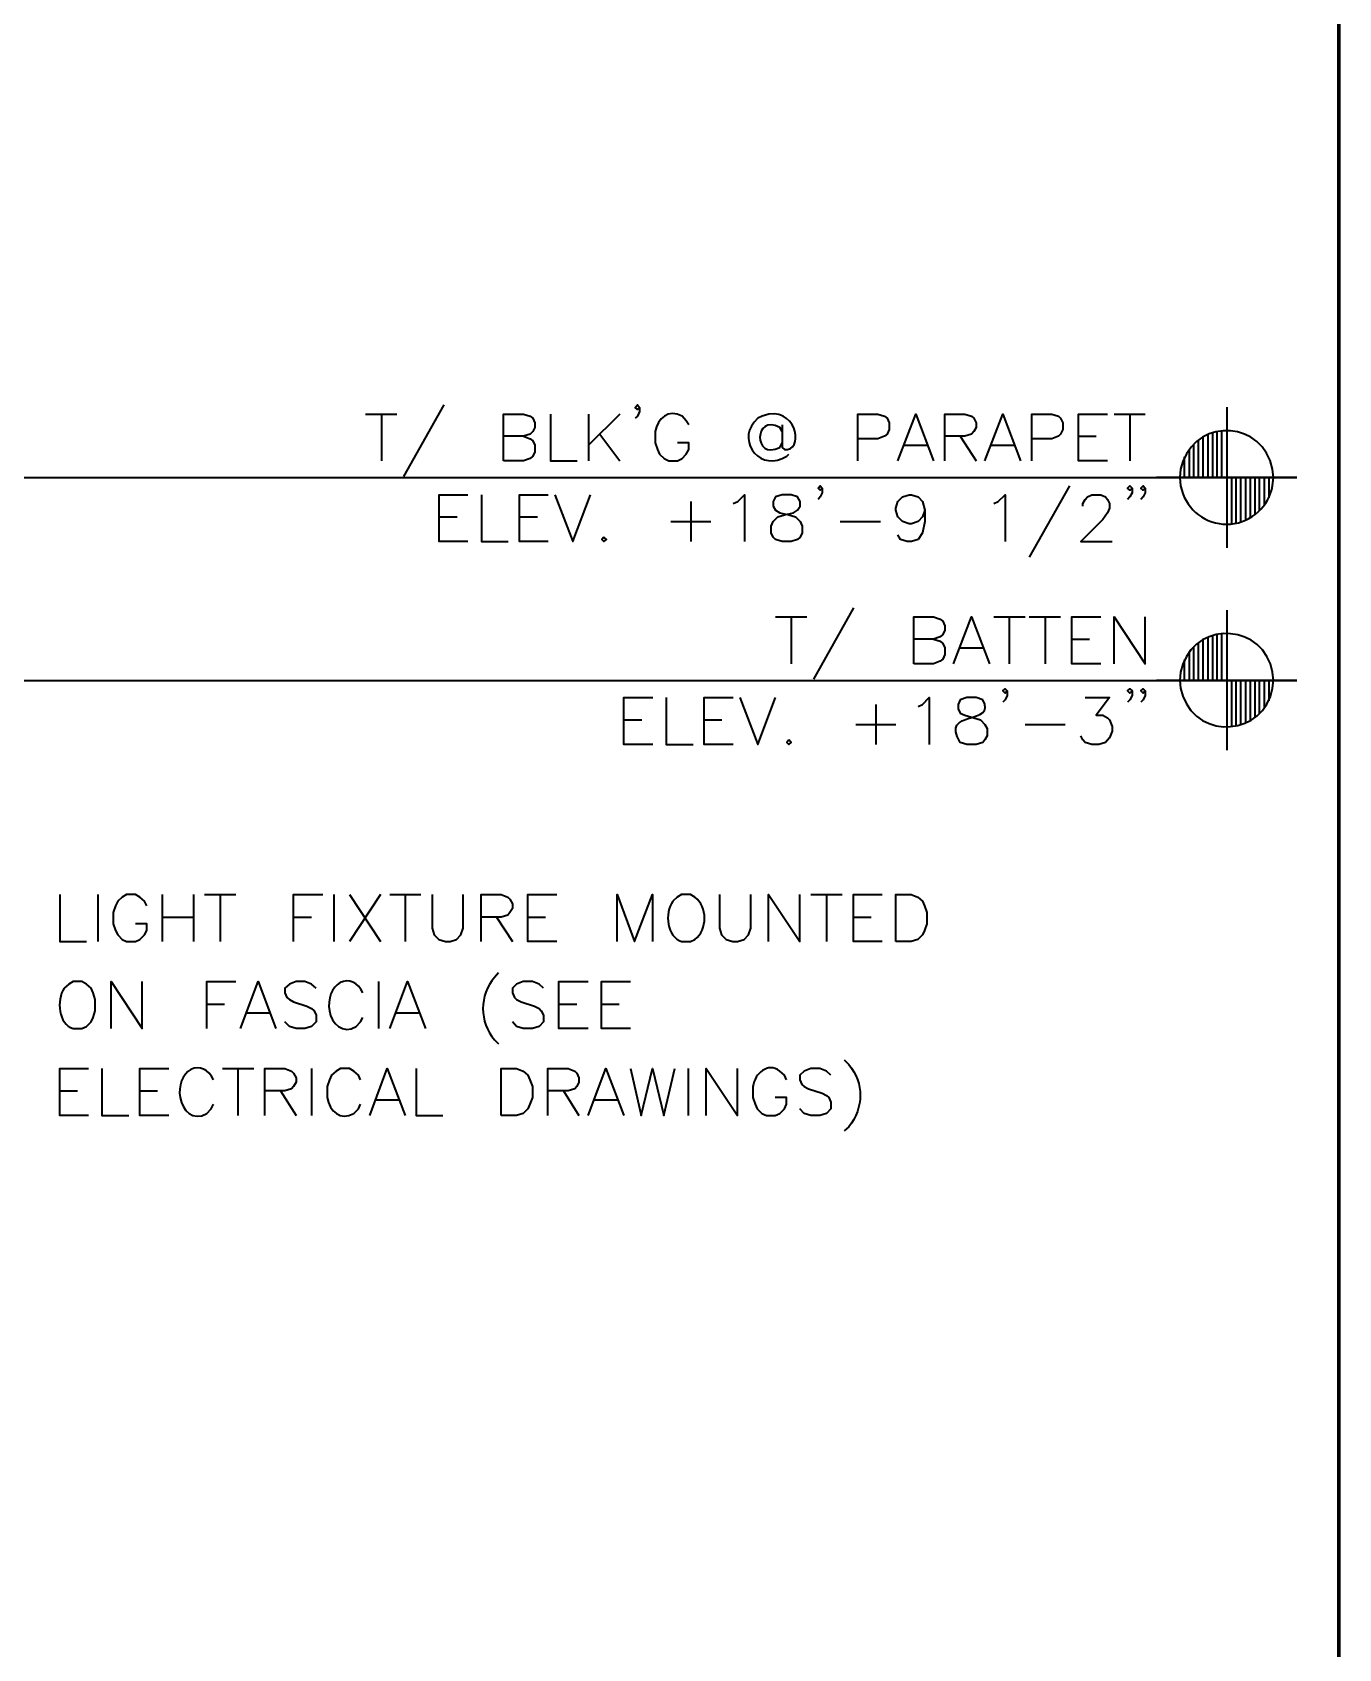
# Model space of a CAD drawing. Header units: inches. Extents: x 5 to 516, y -193 to 129.
# Drawn here: x 82.201 to 85.691, y -174.232 to -169.915 of the extents above; entities that cross this region are included whole.
import ezdxf

# ---------------------------------------------------------------- set-up
doc = ezdxf.new("R2010")
doc.units = ezdxf.units.IN
doc.header["$MEASUREMENT"] = 0
doc.layers.add('PDF8_Geometry', color=7, linetype='Continuous')

msp = doc.modelspace()

# ---------------------------------------------------------------- linework, layer by layer
at = {"layer": 'PDF8_Geometry', "lineweight": 15}
msp.add_lwpolyline([(85.6910702, -192.1857834), (85.6910702, -169.692448)], dxfattribs=at)
at = {"layer": 'PDF8_Geometry', "lineweight": 60}
msp.add_lwpolyline([(85.6910702, -192.1857845), (85.6910702, -169.6924491)], close=True, dxfattribs=at)
at = {"layer": 'PDF8_Geometry', "lineweight": 35}
for points in [[(83.0910718, -170.9346706), (83.1744052, -170.9346706)], [(83.1332946, -170.9346706), (83.1332946, -171.0591151)], [(83.2999613, -170.9102249), (83.1921835, -171.101336)], [(83.4599593, -171.0591145), (83.4599593, -170.9346701), (83.5132926, -170.9346701), (83.5310704, -170.9402256), (83.5377371, -170.9457812), (83.5432927, -170.9580034), (83.5432927, -170.9702256), (83.5377371, -170.9813367), (83.5310704, -170.9880034), (83.5132926, -170.993559), (83.4599593, -170.993559)], [(83.5855154, -170.9346706), (83.5855154, -171.0591151), (83.6566265, -171.0591151)], [(83.6866258, -170.9346706), (83.6866258, -171.0591151)], [(83.7699592, -170.9346706), (83.6866258, -171.018004)], [(83.8232926, -170.9168936), (83.817737, -170.9224491), (83.8110704, -170.9168936), (83.817737, -170.9102269), (83.8232926, -170.9168936), (83.8232926, -170.9280047), (83.817737, -170.9402269), (83.8110704, -170.9457825)], [(83.9544052, -170.9635606), (83.9477385, -170.9524495), (83.9366274, -170.9402273)], [(84.1688496, -170.9346717), (84.1510718, -170.9402273), (84.1388496, -170.9457828)], [(84.406626, -171.0591145), (84.406626, -170.9346701), (84.4599593, -170.9346701), (84.4777371, -170.9402256), (84.4844037, -170.9457812), (84.4899593, -170.9580034), (84.4899593, -170.9757812), (84.4844037, -170.9880034), (84.4777371, -170.993559), (84.4599593, -171.0002256), (84.406626, -171.0002256)], [(84.5132928, -171.0591145), (84.5610706, -170.9346701), (84.6088484, -171.0591145)], [(84.6388489, -171.0591145), (84.6388489, -170.9346701), (84.6921823, -170.9346701), (84.70996, -170.9402256), (84.7166267, -170.9457812), (84.7221823, -170.9580034), (84.7221823, -170.9702256), (84.7166267, -170.9813367), (84.70996, -170.9880034), (84.6921823, -170.993559), (84.6388489, -170.993559)], [(84.7455158, -171.0591145), (84.7932936, -170.9346701), (84.8410713, -171.0591145)], [(84.8710719, -171.0591145), (84.8710719, -170.9346701), (84.9244052, -170.9346701), (84.942183, -170.9402256), (84.9477386, -170.9457812), (84.9544052, -170.9580034), (84.9544052, -170.9757812), (84.9477386, -170.9880034), (84.942183, -170.993559), (84.9244052, -171.0002256), (84.8710719, -171.0002256)], [(85.0732936, -171.0591145), (84.9955158, -171.0591145), (84.9955158, -170.9346701), (85.0732936, -170.9346701)], [(85.091072, -170.9346706), (85.1744053, -170.9346706)], [(85.1332948, -170.9346706), (85.1332948, -171.0591151)], [(85.3921833, -170.9157814), (85.3921833, -171.291337)], [(83.5132927, -170.9935582), (83.5310705, -171.0002249), (83.5377372, -171.0057805), (83.5432927, -171.0180027), (83.5432927, -171.0357805), (83.5377372, -171.0468916), (83.5310705, -171.0535583), (83.5132927, -171.0591138), (83.4599594, -171.0591138)], [(83.716628, -170.988004), (83.7699613, -171.0591152)], [(83.8644051, -170.9813384), (83.8644051, -171.0113384), (83.8710718, -171.0291162), (83.8766274, -171.0413384), (83.8888496, -171.0535606), (83.9010718, -171.0591162), (83.9244051, -171.0591162), (83.9366274, -171.0535606), (83.9477385, -171.0413384), (83.9544052, -171.0291162), (83.9544052, -171.0113384), (83.9244051, -171.0113384)], [(84.2044052, -170.9813377), (84.1977385, -170.9702265)], [(84.2044052, -170.9635606), (84.2044052, -171.0235606), (84.2099607, -171.0291162)], [(84.6799595, -170.9935582), (84.7221817, -171.0591138)], [(84.9955158, -170.9935582), (85.0432936, -170.9935582)], [(85.342182, -171.1035594), (85.342182, -170.989115)], [(85.3544048, -171.1035594), (85.3544048, -170.9846705)], [(85.3666277, -171.1035594), (85.3666277, -170.9813372)], [(85.3788483, -171.1035594), (85.3788483, -170.979115)], [(84.1977385, -171.0235599), (84.2044052, -171.0113377)], [(84.5310721, -171.018004), (84.5910721, -171.018004)], [(84.7632928, -171.018004), (84.8232928, -171.018004)], [(85.2921829, -171.1035594), (85.2921829, -171.029115)], [(85.3044057, -171.1035594), (85.3044057, -171.0146705)], [(85.3166263, -171.1035594), (85.3166263, -171.0035594)], [(85.3288492, -171.1035594), (85.3288492, -170.9957816)], [(84.2044052, -171.0535606), (84.2166274, -171.0468939), (84.222183, -171.0413384)], [(85.2788478, -171.1035594), (85.2788478, -171.049115)], [(79.5199588, -171.1035594), (85.5788481, -171.1035594)], [(85.5788492, -171.1035594), (85.2044047, -171.1035594)], [(85.2666272, -171.1035594), (85.2666272, -171.1024483)], [(85.4044039, -171.1035594), (85.4044039, -171.2280039)], [(85.4166268, -171.1035594), (85.4166268, -171.2257817)], [(85.4288496, -171.1035594), (85.4288496, -171.2224483)], [(85.4421824, -171.1035594), (85.4421824, -171.2180039)], [(85.4544053, -171.1035594), (85.4544053, -171.2113372)], [(85.4666281, -171.1035594), (85.4666281, -171.2035594)], [(85.4788487, -171.1035594), (85.4788487, -171.1924483)], [(85.4921815, -171.1035594), (85.4921815, -171.179115)], [(85.5044044, -171.1035594), (85.5044044, -171.1580039)], [(85.5166272, -171.1035594), (85.5166272, -171.1024483)], [(83.3644051, -171.2746704), (83.2877384, -171.2746704), (83.2877384, -171.1502259), (83.3644051, -171.1502259)], [(83.4010717, -171.1502265), (83.4010717, -171.2746709), (83.4721828, -171.2746709)], [(83.5788488, -171.2746704), (83.5021821, -171.2746704), (83.5021821, -171.1502259), (83.5788488, -171.1502259)], [(83.5966261, -171.1502265), (83.6444039, -171.2746709), (83.6921816, -171.1502265)], [(84.0732926, -171.17356), (84.0855148, -171.1680044), (84.1032926, -171.1502266), (84.1032926, -171.2746711)], [(84.311072, -171.1324471), (84.3055165, -171.1380027), (84.2999609, -171.1324471), (84.3055165, -171.1257805), (84.311072, -171.1324471), (84.311072, -171.1446694), (84.3055165, -171.1557805), (84.2999609, -171.1624471)], [(84.5855155, -171.191337), (84.5788488, -171.2091148), (84.5677377, -171.221337), (84.5499599, -171.2280037), (84.5432933, -171.2280037), (84.5255155, -171.221337), (84.5132933, -171.2091148), (84.5077377, -171.191337), (84.5077377, -171.1857815), (84.5132933, -171.1680037), (84.5255155, -171.1557815), (84.5432933, -171.1502259), (84.5499599, -171.1502259), (84.5677377, -171.1557815), (84.5788488, -171.1680037), (84.5855155, -171.191337), (84.5855155, -171.221337), (84.5788488, -171.251337), (84.5677377, -171.2691148), (84.5499599, -171.2746704), (84.5377377, -171.2746704), (84.5199599, -171.2691148), (84.5132933, -171.2568926)], [(84.7699592, -171.17356), (84.7810703, -171.1680044), (84.7999592, -171.1502266), (84.7999592, -171.2746711)], [(84.9721823, -171.125783), (84.8644045, -171.3168941)], [(85.0077387, -171.1802264), (85.0077387, -171.1735597), (85.0132942, -171.1624486), (85.0199609, -171.1557819), (85.031072, -171.1502264), (85.0555164, -171.1502264), (85.0677387, -171.1557819), (85.0732942, -171.1624486), (85.0788498, -171.1735597), (85.0788498, -171.1857819), (85.0732942, -171.1980042), (85.061072, -171.2157819), (85.0021831, -171.2746708), (85.0855164, -171.2746708)], [(85.138849, -171.1324471), (85.1332934, -171.1380027), (85.1266267, -171.1324471), (85.1332934, -171.1257805), (85.138849, -171.1324471), (85.138849, -171.1446694), (85.1332934, -171.1557805), (85.1266267, -171.1624471)], [(85.1744053, -171.1324471), (85.1688498, -171.1380027), (85.1621831, -171.1324471), (85.1688498, -171.1257805), (85.1744053, -171.1324471), (85.1744053, -171.1446694), (85.1688498, -171.1557805), (85.1621831, -171.1624471)], [(83.2877384, -171.2091164), (83.3355162, -171.2091164)], [(83.5021821, -171.2091164), (83.5499599, -171.2091164)], [(83.9599594, -171.1680035), (83.9599594, -171.2746702)], [(83.9066259, -171.2213369), (84.0132926, -171.2213369)], [(84.358849, -171.2213369), (84.4666268, -171.2213369)], [(84.3944054, -171.4524477), (84.2877387, -171.6424477)], [(85.3921833, -171.4580042), (85.3921833, -171.8324486)], [(84.1866259, -171.4757812), (84.2699592, -171.4757812)], [(84.2277387, -171.4757812), (84.2277387, -171.6013368)], [(84.5555156, -171.6013373), (84.5555156, -171.4757818), (84.6088489, -171.4757818), (84.6266267, -171.4824484), (84.6332934, -171.488004), (84.6388489, -171.5002262), (84.6388489, -171.5113373), (84.6332934, -171.5235596), (84.6266267, -171.5291151), (84.6088489, -171.5357818), (84.5555156, -171.5357818)], [(84.6621824, -171.6013373), (84.7099602, -171.4757818), (84.757738, -171.6013373)], [(84.7699592, -171.4757812), (84.8532926, -171.4757812)], [(84.8110721, -171.4757812), (84.8110721, -171.6013368)], [(84.8644055, -171.4757812), (84.9477388, -171.4757812)], [(84.906626, -171.4757812), (84.906626, -171.6013368)], [(85.0555165, -171.6013373), (84.9777387, -171.6013373), (84.9777387, -171.4757818), (85.0555165, -171.4757818)], [(85.091072, -171.6013373), (85.091072, -171.4757818), (85.1744053, -171.6013373), (85.1744053, -171.4757818)], [(84.608849, -171.5357811), (84.6266268, -171.5413366), (84.6332935, -171.5468922), (84.638849, -171.5591144), (84.638849, -171.5768922), (84.6332935, -171.5891144), (84.6266268, -171.5946699), (84.608849, -171.6013366), (84.5555157, -171.6013366)], [(84.9777387, -171.5357811), (85.0255165, -171.5357811)], [(85.3166263, -171.6457822), (85.3166263, -171.5457822)], [(85.3288492, -171.6457822), (85.3288492, -171.5368933)], [(85.342182, -171.6457822), (85.342182, -171.5302267)], [(85.3544048, -171.6457822), (85.3544048, -171.5257822)], [(85.3666277, -171.6457822), (85.3666277, -171.5224489)], [(85.3788483, -171.6457822), (85.3788483, -171.5213378)], [(84.6799595, -171.5591146), (84.7399595, -171.5591146)], [(85.2788478, -171.6457822), (85.2788478, -171.5913378)], [(85.2921829, -171.6457822), (85.2921829, -171.5702267)], [(85.3044057, -171.6457822), (85.3044057, -171.5557822)], [(85.274405, -171.6024489), (85.2688494, -171.62356), (85.2666272, -171.6457822), (85.2688494, -171.6668934), (85.274405, -171.6880045)], [(85.514405, -171.6668934), (85.5166272, -171.6457822), (85.514405, -171.62356)], [(80.7299605, -171.6457822), (85.5788497, -171.6457822)], [(84.8055156, -171.67356), (84.7999601, -171.6802267), (84.7932934, -171.67356), (84.7999601, -171.6680045), (84.8055156, -171.67356), (84.8055156, -171.6857822), (84.7999601, -171.6980045), (84.7932934, -171.70356)], [(85.138849, -171.67356), (85.1332934, -171.6802267), (85.1266267, -171.67356), (85.1332934, -171.6680045), (85.138849, -171.67356), (85.138849, -171.6857822), (85.1332934, -171.6980045), (85.1266267, -171.70356)], [(85.1744053, -171.67356), (85.1688498, -171.6802267), (85.1621831, -171.67356), (85.1688498, -171.6680045), (85.1744053, -171.67356), (85.1744053, -171.6857822), (85.1688498, -171.6980045), (85.1621831, -171.70356)], [(85.5788492, -171.6457822), (85.2044047, -171.6457822)], [(85.2666272, -171.6457822), (85.2666272, -171.6446711)], [(85.4044039, -171.6457822), (85.4044039, -171.7702267)], [(85.4166268, -171.6457822), (85.4166268, -171.7680045)], [(85.4288496, -171.6457822), (85.4288496, -171.7646711)], [(85.4421824, -171.6457822), (85.4421824, -171.7602267)], [(85.4544053, -171.6457822), (85.4544053, -171.75356)], [(85.4666281, -171.6457822), (85.4666281, -171.7457822)], [(85.4788487, -171.6457822), (85.4788487, -171.7346711)], [(85.4921815, -171.6457822), (85.4921815, -171.7202267)], [(85.5044044, -171.6457822), (85.5044044, -171.7002267)], [(85.5166272, -171.6457822), (85.5166272, -171.6446711)], [(83.8588499, -171.8168932), (83.7810721, -171.8168932), (83.7810721, -171.6913376), (83.8588499, -171.6913376)], [(83.8944053, -171.6913371), (83.8944053, -171.8168926), (83.9666276, -171.8168926)], [(84.0732935, -171.8168932), (83.9955157, -171.8168932), (83.9955157, -171.6913376), (84.0732935, -171.6913376)], [(84.0910719, -171.6913371), (84.1388497, -171.8168926), (84.1866275, -171.6913371)], [(84.4544052, -171.7102263), (84.4544052, -171.816893)], [(84.5677384, -171.7157805), (84.5788496, -171.710225), (84.5966273, -171.6913361), (84.5966273, -171.8168916)], [(84.739961, -171.6980037), (84.7221833, -171.6913371), (84.6977388, -171.6913371), (84.679961, -171.6980037), (84.6744055, -171.710226), (84.6744055, -171.7213371), (84.679961, -171.7335593), (84.6921833, -171.7391149), (84.7166277, -171.7457815), (84.7344055, -171.7513371), (84.7455166, -171.7635593), (84.7521833, -171.7746704), (84.7521833, -171.7935593), (84.7455166, -171.8046704), (84.739961, -171.8113371), (84.7221833, -171.8168926), (84.6977388, -171.8168926), (84.679961, -171.8113371)], [(85.0132929, -171.6913371), (85.0788484, -171.6913371), (85.0432929, -171.7391149), (85.0610706, -171.7391149), (85.0732929, -171.7457815), (85.0788484, -171.7513371), (85.0855151, -171.7691149), (85.0855151, -171.7813371), (85.0788484, -171.7991149), (85.0677373, -171.8113371), (85.0499595, -171.8168926), (85.0310706, -171.8168926), (85.0132929, -171.8113371), (85.0077373, -171.8046704), (85.0021817, -171.7935593)], [(83.7810721, -171.7513369), (83.8288499, -171.7513369)], [(83.9955157, -171.7513369), (84.0432935, -171.7513369)], [(84.4010718, -171.7635598), (84.5077384, -171.7635598)], [(84.8532926, -171.7635598), (84.9599593, -171.7635598)], [(82.2744033, -172.218005), (82.2744033, -172.3435605), (82.3455144, -172.3435605)], [(82.375516, -172.218005), (82.375516, -172.3435605)], [(82.5066263, -172.2480049), (82.4999596, -172.2357826), (82.4877374, -172.2246715), (82.4766263, -172.2180049), (82.4521818, -172.2180049), (82.4410707, -172.2246715), (82.4288485, -172.2357826), (82.4232929, -172.2480049), (82.4166263, -172.2657827), (82.4166263, -172.2957827), (82.4232929, -172.3135604), (82.4288485, -172.3257827), (82.4410707, -172.3380049), (82.4521818, -172.3435604), (82.4766263, -172.3435604), (82.4877374, -172.3380049), (82.4999596, -172.3257827), (82.5066263, -172.3135604), (82.5066263, -172.2957827), (82.4766263, -172.2957827)], [(82.5477368, -172.218005), (82.5477368, -172.3435605)], [(82.6310702, -172.218005), (82.6310702, -172.3435605)], [(82.6610723, -172.218005), (82.7444057, -172.218005)], [(82.7021829, -172.218005), (82.7021829, -172.3435605)], [(82.8988495, -172.3435588), (82.8988495, -172.2180032), (82.9766273, -172.2180032)], [(83.0066263, -172.218005), (83.0066263, -172.3435605)], [(83.0477369, -172.218005), (83.1310702, -172.3435605)], [(83.1310702, -172.218005), (83.0477369, -172.3435605)], [(83.1555159, -172.218005), (83.2388493, -172.218005)], [(83.1966265, -172.218005), (83.1966265, -172.3435605)], [(83.2688492, -172.218005), (83.2688492, -172.308005), (83.2744047, -172.3257827), (83.286627, -172.338005), (83.3044047, -172.3435605), (83.316627, -172.3435605), (83.3344047, -172.338005), (83.3455159, -172.3257827), (83.3521825, -172.308005), (83.3521825, -172.218005)], [(83.3999595, -172.3435588), (83.3999595, -172.2180032), (83.4532928, -172.2180032), (83.4710706, -172.2246699), (83.4766262, -172.2302255), (83.4832928, -172.2424477), (83.4832928, -172.2546699), (83.4766262, -172.265781), (83.4710706, -172.2724477), (83.4532928, -172.2780032), (83.3999595, -172.2780032)], [(83.6021812, -172.3435588), (83.5244034, -172.3435588), (83.5244034, -172.2180032), (83.6021812, -172.2180032)], [(83.7632928, -172.3435588), (83.7632928, -172.2180032), (83.8099594, -172.3435588), (83.8577372, -172.2180032), (83.8577372, -172.3435588)], [(83.9710715, -172.2246716), (83.9588492, -172.218005), (83.9355159, -172.218005), (83.9232937, -172.2246716), (83.9121826, -172.2357827)], [(84.0366263, -172.218005), (84.0366263, -172.308005), (84.0421819, -172.3257827), (84.0544041, -172.338005), (84.0721819, -172.3435605), (84.0844041, -172.3435605), (84.1021819, -172.338005), (84.1144041, -172.3257827), (84.1199596, -172.308005), (84.1199596, -172.218005)], [(84.1677366, -172.3435588), (84.1677366, -172.2180032), (84.2510699, -172.3435588), (84.2510699, -172.2180032)], [(84.2810721, -172.218005), (84.3644055, -172.218005)], [(84.3221827, -172.218005), (84.3221827, -172.3435605)], [(84.471072, -172.3435588), (84.3944054, -172.3435588), (84.3944054, -172.2180032), (84.471072, -172.2180032)], [(82.5477368, -172.2780048), (82.6310702, -172.2780048)], [(82.8988495, -172.2780048), (82.9466273, -172.2780048)], [(83.4410701, -172.2780048), (83.4832923, -172.3435603)], [(83.5244034, -172.2780048), (83.5721812, -172.2780048)], [(84.3944054, -172.2780048), (84.4421831, -172.2780048)], [(83.9355159, -172.3435605), (83.9588492, -172.3435605), (83.9710715, -172.338005)], [(82.3099597, -172.5757812), (82.333293, -172.5757812), (82.3455152, -172.5702257), (82.3577375, -172.5580034), (82.363293, -172.5457812), (82.3688486, -172.5280034), (82.3688486, -172.4980034), (82.363293, -172.4802257), (82.3577375, -172.4680034), (82.3455152, -172.4568923), (82.333293, -172.4502257), (82.3099597, -172.4502257), (82.2977374, -172.4568923), (82.2855152, -172.4680034)], [(82.4110723, -172.5757818), (82.4110723, -172.4502262), (82.4944057, -172.5757818), (82.4944057, -172.4502262)], [(82.6666265, -172.5757818), (82.6666265, -172.4502262), (82.7444043, -172.4502262)], [(82.7566263, -172.5757818), (82.8044041, -172.4502262), (82.8510707, -172.5757818)], [(82.9588493, -172.468005), (82.9466271, -172.4568939), (82.9288493, -172.4502272), (82.905516, -172.4502272), (82.8877382, -172.4568939), (82.875516, -172.468005), (82.875516, -172.4802272), (82.8810716, -172.4924494), (82.8877382, -172.498005), (82.8988493, -172.5046716), (82.9344049, -172.5157828), (82.9466271, -172.5224494), (82.9532938, -172.528005), (82.9588493, -172.5402272), (82.9588493, -172.558005), (82.9466271, -172.5702272), (82.9288493, -172.5757828), (82.905516, -172.5757828), (82.8877382, -172.5702272), (82.875516, -172.558005)], [(83.125516, -172.4502257), (83.125516, -172.5757812)], [(83.1555159, -172.5757818), (83.2032937, -172.4502262), (83.2510715, -172.5757818)], [(83.4466265, -172.4268921), (83.4355154, -172.4391144)], [(83.5666262, -172.468005), (83.5544039, -172.4568939), (83.5366262, -172.4502272), (83.5121817, -172.4502272), (83.4944039, -172.4568939), (83.4832928, -172.468005), (83.4832928, -172.4802272), (83.4888484, -172.4924494), (83.4944039, -172.498005), (83.5066262, -172.5046716), (83.5421817, -172.5157828), (83.5544039, -172.5224494), (83.5599595, -172.528005), (83.5666262, -172.5402272), (83.5666262, -172.558005), (83.5544039, -172.5702272), (83.5366262, -172.5757828), (83.5121817, -172.5757828), (83.4944039, -172.5702272), (83.4832928, -172.558005)], [(83.6855145, -172.5757818), (83.6077367, -172.5757818), (83.6077367, -172.4502262), (83.6855145, -172.4502262)], [(83.79885, -172.5757818), (83.7210723, -172.5757818), (83.7210723, -172.4502262), (83.79885, -172.4502262)], [(82.6666265, -172.5102255), (82.7144043, -172.5102255)], [(82.7744033, -172.533559), (82.8332922, -172.533559)], [(83.0655155, -172.5702256), (83.0777377, -172.5580034), (83.0832932, -172.5457811)], [(83.173293, -172.533559), (83.2321819, -172.533559)], [(83.6077367, -172.5102255), (83.6555145, -172.5102255)], [(83.7210723, -172.5102255), (83.76885, -172.5102255)], [(83.4355154, -172.605781), (83.4466265, -172.6168922)], [(84.3699597, -172.6591151), (84.3821819, -172.6713373)], [(82.35107, -172.8080047), (82.2744033, -172.8080047), (82.2744033, -172.6824492), (82.35107, -172.6824492)], [(82.3866266, -172.6824486), (82.3866266, -172.8080042), (82.4588488, -172.8080042)], [(82.5655148, -172.8080047), (82.487737, -172.8080047), (82.487737, -172.6824492), (82.5655148, -172.6824492)], [(82.7088493, -172.6824486), (82.7921827, -172.6824486)], [(82.7499599, -172.6824486), (82.7499599, -172.8080042)], [(82.8221826, -172.8080047), (82.8221826, -172.6824492), (82.8755159, -172.6824492), (82.8932937, -172.6891158), (82.8988492, -172.6946714), (82.9055159, -172.7068936), (82.9055159, -172.7191158), (82.8988492, -172.730227), (82.8932937, -172.7368936), (82.8755159, -172.7424492), (82.8221826, -172.7424492)], [(82.9466265, -172.6824486), (82.9466265, -172.8080042)], [(83.077739, -172.7124485), (83.0721835, -172.7002263), (83.0599613, -172.6891152), (83.047739, -172.6824485), (83.0244057, -172.6824485), (83.0121835, -172.6891152), (82.9999613, -172.7002263), (82.9944057, -172.7124485), (82.9888502, -172.7302263), (82.9888502, -172.7602263)], [(83.1021825, -172.8080047), (83.1488492, -172.6824492), (83.196627, -172.8080047)], [(83.2266264, -172.6824486), (83.2266264, -172.8080042), (83.2977375, -172.8080042)], [(83.5777391, -172.8080047), (83.5777391, -172.6824492), (83.6321835, -172.6824492), (83.6499613, -172.6891158), (83.6555169, -172.6946714), (83.6610724, -172.7068936), (83.6610724, -172.7191158), (83.6555169, -172.730227), (83.6499613, -172.7368936), (83.6321835, -172.7424492), (83.5777391, -172.7424492)], [(83.6855159, -172.8080047), (83.7332937, -172.6824492), (83.7810714, -172.8080047)], [(83.7988491, -172.6824486), (83.827738, -172.8080042), (83.857738, -172.6824486), (83.887738, -172.8080042), (83.917738, -172.6824486)], [(83.953293, -172.6824486), (83.953293, -172.8080042)], [(84.0010699, -172.8080047), (84.0010699, -172.6824492), (84.0844033, -172.8080047), (84.0844033, -172.6824492)], [(84.2155158, -172.7124485), (84.2099603, -172.7002263), (84.1977381, -172.6891152)], [(84.3344033, -172.7002257), (84.3221811, -172.6891146), (84.3044033, -172.6824479), (84.2810699, -172.6824479), (84.2632922, -172.6891146), (84.2510699, -172.7002257), (84.2510699, -172.7124479), (84.2566255, -172.7246701), (84.2632922, -172.7302257), (84.2744033, -172.7368924), (84.3110699, -172.7480035), (84.3221811, -172.7546701), (84.3288477, -172.7602257), (84.3344033, -172.7724479), (84.3344033, -172.7902257), (84.3221811, -172.8024479), (84.3044033, -172.8080035), (84.2810699, -172.8080035), (84.2632922, -172.8024479), (84.2510699, -172.7902257)], [(82.2744033, -172.7424485), (82.32107, -172.7424485)], [(82.487737, -172.7424485), (82.5355148, -172.7424485)], [(82.8632931, -172.7424485), (82.9055154, -172.808004)], [(83.6199596, -172.7424485), (83.6610707, -172.808004)], [(84.1255158, -172.7302263), (84.1255158, -172.7602263), (84.1321825, -172.7780041), (84.137738, -172.7902263), (84.1499603, -172.8024485), (84.1621825, -172.8080041), (84.1855158, -172.8080041), (84.1977381, -172.8024485), (84.2099603, -172.7902263), (84.2155158, -172.7780041), (84.2155158, -172.7602263), (84.1855158, -172.7602263)], [(82.6666258, -172.8024485), (82.678848, -172.7902263), (82.6844036, -172.7780041)], [(83.0599613, -172.8024485), (83.0721835, -172.7902263), (83.077739, -172.7780041)], [(83.1199596, -172.765782), (83.1788484, -172.765782)], [(83.7032929, -172.765782), (83.7632929, -172.765782)], [(84.3821819, -172.838004), (84.3699597, -172.8491151)]]:
    msp.add_lwpolyline(points, dxfattribs=at)
msp.add_lwpolyline([(85.274405, -171.0613372), (85.2688494, -171.0813372), (85.2666272, -171.1035594), (85.2688494, -171.1257817), (85.274405, -171.1468928, 0.765716696), (85.514405, -171.1257817), (85.5166272, -171.1035594), (85.514405, -171.0813372)], format="xyb", dxfattribs=at)
for points in [[(84.2044052, -171.1502265), (84.1866274, -171.155782), (84.1799607, -171.1680042), (84.1799607, -171.1802265), (84.1866274, -171.1913376), (84.1977385, -171.1980042), (84.222183, -171.2035598), (84.2399607, -171.2091154), (84.252183, -171.2213376), (84.2577385, -171.2335598), (84.2577385, -171.2513376), (84.252183, -171.2635598), (84.2455163, -171.2691154), (84.2277385, -171.2746709), (84.2044052, -171.2746709), (84.1866274, -171.2691154), (84.1799607, -171.2635598), (84.1744052, -171.2513376), (84.1744052, -171.2335598), (84.1799607, -171.2213376), (84.1921829, -171.2091154), (84.2099607, -171.2035598), (84.2344052, -171.1980042), (84.2455163, -171.1913376), (84.252183, -171.1802265), (84.252183, -171.1680042), (84.2455163, -171.155782), (84.2277385, -171.1502265)], [(83.7277386, -171.2635597), (83.7221831, -171.2691153), (83.7277386, -171.2746708), (83.7344053, -171.2691153)], [(84.2221822, -171.8046703), (84.2166267, -171.811337), (84.2221822, -171.8168926), (84.2277378, -171.811337)], [(84.5077386, -172.3435588), (84.5077386, -172.2180032), (84.5488497, -172.2180032), (84.5666275, -172.2246699), (84.5788497, -172.235781), (84.5844053, -172.2480032), (84.591072, -172.265781), (84.591072, -172.295781), (84.5844053, -172.3135588), (84.5788497, -172.325781), (84.5666275, -172.3380033), (84.5488497, -172.3435588)], [(83.4532929, -172.8080047), (83.4532929, -172.6824492), (83.494404, -172.6824492), (83.5121818, -172.6891158), (83.524404, -172.7002269), (83.5299596, -172.7124492), (83.5366263, -172.730227), (83.5366263, -172.760227), (83.5299596, -172.7780047), (83.524404, -172.790227), (83.5121818, -172.8024492), (83.494404, -172.8080047)]]:
    msp.add_lwpolyline(points, close=True, dxfattribs=at)
for centre, major_axis, start_param, end_param in [((83.0415051, -172.5128147), (-0.0001548, 0.0644257), 5.240978779, 8.090185048), ((82.6426155, -172.7450377), (-0.0001548, 0.0644251), 5.240978789, 8.090185028)]:
    msp.add_ellipse(centre, major_axis=major_axis, ratio=0.75259935, start_param=start_param, end_param=end_param, dxfattribs=at)
for points in [[(83.9366274, -170.9402273), (83.8993681, -170.9194495), (83.8729051, -170.9460606), (83.8644051, -170.9813384)], [(84.1388496, -170.9457828), (84.0801274, -170.9976717), (84.1353126, -171.0828199), (84.2044052, -171.0535606)], [(84.1977385, -170.9702265), (84.1290348, -170.9319117), (84.125257, -171.0598562), (84.1977385, -171.0235599)], [(84.2099607, -171.0291162), (84.2606089, -171.0357087), (84.2483126, -170.9245421), (84.1688496, -170.9346717)], [(85.514405, -171.0813372), (85.4889606, -170.9548372), (85.3190346, -170.9418372), (85.274405, -171.0613372)], [(85.514405, -171.62356), (85.4921457, -171.4974119), (85.3178309, -171.4834489), (85.274405, -171.6024489)], [(85.274405, -171.6880045), (85.3178309, -171.8070045), (85.4921457, -171.7930415), (85.514405, -171.6668934)], [(84.679961, -171.8113371), (84.6234796, -171.7215408), (84.779924, -171.7669667), (84.739961, -171.6980037)], [(83.9121826, -172.2357827), (83.8884048, -172.2671161), (83.8968677, -172.3319494), (83.9355159, -172.3435605)], [(83.9710715, -172.338005), (84.0044418, -172.3111902), (84.0058678, -172.2507457), (83.9710715, -172.2246716)], [(83.4355154, -172.4391144), (83.3941636, -172.4864292), (83.3948858, -172.558281), (83.4355154, -172.605781)], [(82.2855152, -172.4680034), (82.2647004, -172.5003738), (82.2699041, -172.5644294), (82.3099597, -172.5757812)], [(82.9944044, -172.5280034), (83.0000895, -172.5622071), (83.0307007, -172.5924848), (83.0655155, -172.5702256)], [(84.1977381, -172.6891152), (84.1639603, -172.6650596), (84.1324788, -172.6955967), (84.1255158, -172.7302263)], [(84.3821819, -172.6713373), (84.4233115, -172.722467), (84.4224967, -172.7867448), (84.3821819, -172.838004)], [(82.5955147, -172.7602263), (82.6017554, -172.7947819), (82.6301443, -172.8246523), (82.6666258, -172.8024485)], [(82.9888502, -172.7602263), (82.995165, -172.7974115), (83.0233131, -172.8229115), (83.0599613, -172.8024485)]]:
    msp.add_open_spline(points, degree=3, dxfattribs=at)

doc.saveas('drawing.dxf')
